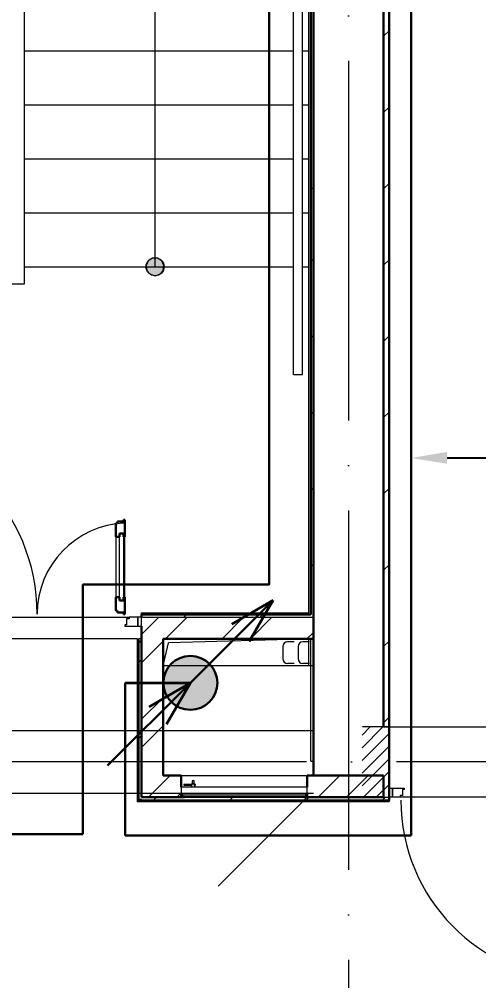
# Model space of a CAD drawing. Header units: millimetres. Extents: x -259793 to 1187961, y -549744 to 43070.
# Drawn here: x -19685 to -17132, y -12761 to -7412 of the extents above; entities that cross this region are included whole.
import ezdxf
from ezdxf import colors
from ezdxf.entities.mleader import LeaderData, LeaderLine
from ezdxf.math import Vec2, Vec3

# ---------------------------------------------------------------- set-up
doc = ezdxf.new("R2010")
doc.units = ezdxf.units.MM
for name, pattern in [('ADSK_Линия сетки', [25, 20, -2.5, 0, -2.5]), ('ADSK_Сверху', [450, 300, -150]), ('ADSK_Штриховая_ш2 п1_5', [4.5, 3, -1.5])]:
    doc.linetypes.add(name, pattern=pattern)
for name, color, linetype, lineweight in [('E-Безопасность-G', 153, 'Continuous', 35), ('Provodka', 151, 'Continuous', 30), ('RC-Выноски', 7, 'Continuous', 0), ('RC-Линии_связи-Адресные', 5, 'Continuous', 30), ('Двери', 252, 'Continuous', 9), ('Лестницы', 252, 'Continuous', 9), ('Линии', 7, 'Continuous', 9), ('лс', 5, 'Continuous', 30), ('Оборудование', 8, 'Continuous', 18), ('Ограждение', 252, 'Continuous', 9), ('Оси', 252, 'Continuous', 9), ('Перекрытие', 252, 'Continuous', 18), ('Стены внутренние', 7, 'Continuous', 18), ('Стены наружные', 7, 'Continuous', 18), ('Стены штриховка', 7, 'Continuous', 9), ('Стрелки вверх', 7, 'Continuous', 18)]:
    doc.layers.add(name, color=color, linetype=linetype, lineweight=lineweight)
doc.layers.add('Двери открывание', color=7, linetype='Continuous', lineweight=9, true_color=0xc0c0c0)
doc.styles.add('RubezhCAD', font='', dxfattribs={"oblique": 10})
doc.styles.get('RubezhCAD').set_extended_font_data('GOST type A')
pattern_1 = [(0, (-32119.8, 96), (0, 600), []), (90, (-32119.8, 96), (-600, 4e-14), [])]

# ---------------------------------------------------------------- blocks, each defined once
blk = doc.blocks.new('*U997')
at = {"layer": 'Provodka'}
h = blk.add_hatch(color=256, dxfattribs=at)
h.paths.add_polyline_path([(150, 0, 0.198912), (106.1, 106.1), (0, 0), (-75, -129.9, 0.57735)])
h.paths.add_polyline_path([(0, 0), (-106.1, -106.1, 0.065543), (-75, -129.9)])
h.paths.add_polyline_path([(0, 0), (-129.9, -75, 0.065543), (-106.1, -106.1)])
h.paths.add_polyline_path([(106.1, 106.1, 0.668179), (-150, 0, 0.131652), (-129.9, -75), (0, 0)])
at = {"layer": 'Provodka', "color": 1}
for p, q in [((0, 0), (459.6, 459.6)), ((459.6, 459.6), (230.4, 327.3)), ((459.6, 459.6), (327.3, 230.4)), ((-459.6, -459.6), (0, 0)), ((0, 0), (-229.3, -132.4)), ((0, 0), (-132.4, -229.3))]:
    blk.add_line(p, q, dxfattribs=at)
at = {"layer": 'Provodka'}
blk.add_circle((0, 0), 150, dxfattribs=at)
blk = doc.blocks.new('1 этаж')
at = {"layer": 'Двери', "lineweight": 18, "true_color": 0x636466}
h = blk.add_hatch(dxfattribs=at)
h.set_pattern_fill('FP_2', color=251, angle=180, style=0, pattern_type=2)
h.set_pattern_definition([(225, (-16940.8, -11543.73), (35.3553, -35.3553), [])])
h.paths.add_polyline_path([(-16350.8, -11738.7), (-16350.8, -11348.7), (-16500.8, -11348.7), (-16500.8, -11738.7)])
h.paths.add_polyline_path([(-17780.8, -11738.7), (-17630.8, -11738.7), (-17630.8, -11348.7), (-17780.8, -11348.7)])
at = {"layer": 'Ограждение', "true_color": 0x636466}
h = blk.add_hatch(dxfattribs=at)
h.set_pattern_fill('FP_25', color=251, style=0, pattern_type=2)
h.set_pattern_definition(pattern_1)
h.paths.add_polyline_path([(-19030.8, -11763.7), (-19025.8, -11758.7), (-19025.8, -10878.7), (-19020.8, -10878.7), (-19020.8, -10858.7), (-19030.8, -10858.7), (-19030.8, -11758.7)])
h = blk.add_hatch(dxfattribs=at)
h.set_pattern_fill('FP_26', color=251, style=0, pattern_type=2)
h.set_pattern_definition(pattern_1)
h.paths.add_polyline_path([(-19005.8, -11763.7), (-17630.8, -11763.7), (-17630.8, -11758.7), (-19025.8, -11758.7), (-19030.8, -11763.7), (-19020.7, -11763.7)])
at = {"layer": 'Стрелки вверх', "true_color": 0x636466}
h = blk.add_hatch(color=251, dxfattribs=at)
edge = h.paths.add_edge_path()
edge.add_arc((-18930.8, -8788.7), 50, 0, 360)
blk.add_hatch(color=251, dxfattribs=at).paths.add_polyline_path([(-18930.8, -8838.7), (-18903.8, -8830.8), (-18885.3, -8809.5), (-18881.3, -8781.6), (-18893, -8756), (-18916.7, -8740.8), (-18944.9, -8740.8), (-18968.6, -8756), (-18980.3, -8781.6), (-18976.3, -8809.5), (-18957.8, -8830.8)])
at = {"color": 251, "lineweight": 18, "true_color": 0x636466}
for p, q in [((-18885.8, -11008.7), (-18856.8, -10881.6)), ((-18050.8, -10858.7), (-18856.8, -10881.6)), ((-18220.9, -10902.1), (-18220.9, -10969.9)), ((-18158.3, -10876), (-18194.8, -10876)), ((-18135.9, -10902.1), (-18135.9, -10969.9)), ((-18073.3, -10876), (-18109.8, -10876)), ((-18050.8, -11008.7), (-18885.8, -11008.7)), ((-18158.3, -10996), (-18194.8, -10996)), ((-18073.3, -10996), (-18109.8, -10996))]:
    blk.add_line(p, q, dxfattribs=at)
for centre, start, end in [((-18194.8, -10902.1), 90, 180), ((-18109.8, -10902.1), 90, 180), ((-18194.8, -10969.9), 180, 270), ((-18109.8, -10969.9), 180, 270)]:
    blk.add_arc(centre, 26.1, start, end, dxfattribs=at)
at = {"layer": 'Двери', "color": 251, "lineweight": 30, "true_color": 0x636466}
for p, q in [((-19139.8, -10214.7), (-19147.8, -10214.7)), ((-19147.8, -10214.7), (-19147.8, -10290.7)), ((-19105.8, -10205.7), (-19139.8, -10205.7)), ((-19139.8, -10205.7), (-19139.8, -10214.7)), ((-19097.8, -10196.7), (-19105.8, -10196.7)), ((-19105.8, -10196.7), (-19105.8, -10205.7)), ((-19097.8, -10290.7), (-19097.8, -10196.7)), ((-19147.8, -10290.7), (-19127.8, -10290.7)), ((-19127.8, -10290.7), (-19127.8, -10272.7)), ((-19127.8, -10272.7), (-19106.8, -10272.7)), ((-19106.8, -10272.7), (-19106.8, -10290.7)), ((-19106.8, -10290.7), (-19097.8, -10290.7)), ((-19147.8, -10626.7), (-19147.8, -10702.7)), ((-19147.8, -10626.7), (-19127.8, -10626.7)), ((-19127.8, -10626.7), (-19127.8, -10644.7)), ((-19106.8, -10626.7), (-19097.8, -10626.7)), ((-19106.8, -10644.7), (-19106.8, -10626.7)), ((-19097.8, -10720.7), (-19097.8, -10626.7)), ((-19127.8, -10644.7), (-19106.8, -10644.7)), ((-19147.8, -10702.7), (-19139.8, -10702.7)), ((-19139.8, -10702.7), (-19139.8, -10711.7)), ((-19139.8, -10711.7), (-19105.8, -10711.7)), ((-19105.8, -10711.7), (-19105.8, -10720.7)), ((-19105.8, -10720.7), (-19097.8, -10720.7))]:
    blk.add_line(p, q, dxfattribs=at)
at = {"layer": 'Двери', "color": 251, "true_color": 0x636466}
for p, q in [((-19147.8, -10290.7), (-19147.8, -10626.7)), ((-19127.8, -10644.7), (-19127.8, -10272.7)), ((-19127.8, -10272.7), (-19106.8, -10272.7)), ((-19106.8, -10272.7), (-19106.8, -10644.7)), ((-19097.8, -10626.7), (-19097.8, -10290.7)), ((-19106.8, -10644.7), (-19127.8, -10644.7)), ((-19074.8, -10746.7), (-19088.8, -10746.7)), ((-19088.8, -10746.7), (-19088.8, -10780.7)), ((-19074.8, -10738.7), (-19074.8, -10746.7)), ((-19025.8, -10738.7), (-19074.8, -10738.7)), ((-19005.8, -10738.7), (-19025.8, -10738.7)), ((-19025.8, -10738.7), (-19025.8, -10788.7)), ((-19025.8, -10788.7), (-19025.8, -10738.7)), ((-19005.8, -10788.7), (-19005.8, -10738.7)), ((-19088.8, -10780.7), (-19097.8, -10780.7)), ((-19097.8, -10780.7), (-19097.8, -10788.7)), ((-19097.8, -10788.7), (-19025.8, -10788.7)), ((-19025.8, -10788.7), (-19005.8, -10788.7)), ((-17630.8, -11688.7), (-17610.8, -11688.7)), ((-17630.8, -11738.7), (-17630.8, -11688.7)), ((-17610.8, -11688.7), (-17610.8, -11738.7)), ((-17610.8, -11688.7), (-17546.8, -11688.7)), ((-17610.8, -11738.7), (-17610.8, -11688.7)), ((-17555.8, -11696.7), (-17555.8, -11730.7)), ((-17546.8, -11696.7), (-17555.8, -11696.7)), ((-17546.8, -11688.7), (-17546.8, -11696.7)), ((-17610.8, -11738.7), (-17630.8, -11738.7)), ((-17569.8, -11738.7), (-17610.8, -11738.7)), ((-17569.8, -11730.7), (-17569.8, -11738.7)), ((-17555.8, -11730.7), (-17569.8, -11730.7))]:
    blk.add_line(p, q, dxfattribs=at)
at = {"layer": 'Двери', "color": 251, "linetype": 'ADSK_Штриховая_ш2 п1_5', "true_color": 0x636466}
for p, q in [((-17630.8, -11348.7), (-17780.8, -11348.7)), ((-17630.8, -11738.7), (-17630.8, -11348.7)), ((-17780.8, -11738.7), (-17630.8, -11738.7))]:
    blk.add_line(p, q, dxfattribs=at)
at = {"layer": 'Двери открывание', "color": 251, "true_color": 0x636466}
for centre, radius, start, end in [((-20631.8, -10720.7), 1046, 0, 89.014), ((-19079.8, -10720.7), 506, 92.0386, 180), ((-16566.8, -11756.7), 998, 180, 268.9666)]:
    blk.add_arc(centre, radius, start, end, dxfattribs=at)
at = {"layer": 'Лестницы', "color": 251, "true_color": 0x636466}
for p, q in [((-19655.8, -7588.7), (-18160.8, -7588.7)), ((-19655.8, -7588.7), (-18160.8, -7588.7)), ((-18110.8, -7588.7), (-18075.8, -7588.7)), ((-18110.8, -7588.7), (-18075.8, -7588.7)), ((-19655.8, -7888.7), (-18160.8, -7888.7)), ((-19655.8, -7888.7), (-18160.8, -7888.7)), ((-18110.8, -7888.7), (-18075.8, -7888.7)), ((-18110.8, -7888.7), (-18075.8, -7888.7)), ((-19655.8, -8188.7), (-18160.8, -8188.7)), ((-19655.8, -8188.7), (-18160.8, -8188.7)), ((-18110.8, -8188.7), (-18075.8, -8188.7)), ((-18110.8, -8188.7), (-18075.8, -8188.7)), ((-19655.8, -8488.7), (-18160.8, -8488.7)), ((-19655.8, -8488.7), (-18160.8, -8488.7)), ((-18110.8, -8488.7), (-18075.8, -8488.7)), ((-18110.8, -8488.7), (-18075.8, -8488.7)), ((-19655.8, -8788.7), (-18160.8, -8788.7)), ((-19655.8, -8788.7), (-18160.8, -8788.7)), ((-18110.8, -8788.7), (-18075.8, -8788.7)), ((-18110.8, -8788.7), (-18075.8, -8788.7)), ((-20636.8, -10738.7), (-19074.8, -10738.7))]:
    blk.add_line(p, q, dxfattribs=at)
at = {"layer": 'Линии', "color": 251, "linetype": 'ADSK_Сверху', "ltscale": 100, "true_color": 0x636466}
for p, q in [((-21660.8, -11368.7), (-18050.8, -11368.7)), ((-18050.8, -11718.7), (-21660.8, -11718.7))]:
    blk.add_line(p, q, dxfattribs=at)
at = {"layer": 'Оборудование', "color": 251, "true_color": 0x636466}
for p, q in [((-18725.4, -11648.4), (-18725.4, -11665.9)), ((-18713.2, -11648.4), (-18725.4, -11648.4)), ((-18713.2, -11665.9), (-18713.2, -11648.4)), ((-18785.8, -11683.7), (-18785.8, -11720.1)), ((-18085.8, -11683.7), (-18785.8, -11683.7)), ((-18770, -11668.4), (-18770, -11673.4)), ((-18724.1, -11668.4), (-18770, -11668.4)), ((-18770, -11673.4), (-18724.1, -11673.4)), ((-18729, -11667.8), (-18729, -11683.7)), ((-18709.7, -11667.8), (-18729, -11667.8)), ((-18725.4, -11665.9), (-18727.4, -11667.8)), ((-18713.2, -11665.9), (-18725.4, -11665.9)), ((-18706.2, -11668.4), (-18714.5, -11668.4)), ((-18714.5, -11673.4), (-18706.2, -11673.4)), ((-18711.2, -11667.8), (-18713.2, -11665.9)), ((-18709.7, -11683.7), (-18709.7, -11667.8)), ((-18706.2, -11673.4), (-18706.2, -11668.4)), ((-18085.8, -11720.1), (-18085.8, -11683.7)), ((-18784.9, -11721), (-18086.7, -11721)), ((-18778.8, -11721), (-18778.8, -11730.8)), ((-18777.8, -11731.7), (-18093.8, -11731.7)), ((-18766.8, -11733.3), (-18766.8, -11738.7)), ((-18766.8, -11738.7), (-18104.8, -11738.7)), ((-18085.8, -11738.7), (-18580.8, -12233.7)), ((-18104.8, -11738.7), (-18104.8, -11733.3)), ((-18092.8, -11730.8), (-18092.8, -11721))]:
    blk.add_line(p, q, dxfattribs=at)
for points, knots in [([(-18785.8, -11720.1), (-18785.8, -11720.2), (-18785.8, -11720.4), (-18785.7, -11720.6), (-18785.6, -11720.7), (-18785.4, -11720.8), (-18785.3, -11720.9), (-18785.1, -11721), (-18785, -11721), (-18784.9, -11721)], [0, 0, 0, 0, 0.166667, 0.333333, 0.458333, 0.583333, 0.708333, 0.833333, 1, 1, 1, 1]), ([(-18778.8, -11730.8), (-18778.8, -11730.9), (-18778.8, -11731), (-18778.7, -11731.2), (-18778.6, -11731.4), (-18778.4, -11731.5), (-18778.3, -11731.6), (-18778.2, -11731.7), (-18778.1, -11731.7), (-18777.9, -11731.7), (-18777.8, -11731.7)], [0, 0, 0, 0, 0.166667, 0.333333, 0.458333, 0.583333, 0.666667, 0.75, 0.833333, 1, 1, 1, 1]), ([(-18768.3, -11731.7), (-18768.2, -11731.7), (-18768, -11731.8), (-18767.7, -11731.8), (-18767.6, -11731.9), (-18767.4, -11732), (-18767.2, -11732.2), (-18767.1, -11732.3), (-18767, -11732.5), (-18766.9, -11732.7), (-18766.8, -11732.9), (-18766.8, -11733.1), (-18766.8, -11733.3)], [0, 0, 0, 0, 0.166667, 0.25, 0.333333, 0.416667, 0.5, 0.583333, 0.666667, 0.75, 0.833333, 1, 1, 1, 1]), ([(-18104.8, -11733.3), (-18104.8, -11733.1), (-18104.8, -11732.9), (-18104.7, -11732.7), (-18104.6, -11732.5), (-18104.5, -11732.3), (-18104.4, -11732.2), (-18104.2, -11732), (-18104, -11731.9), (-18103.9, -11731.8), (-18103.6, -11731.8), (-18103.4, -11731.7), (-18103.3, -11731.7)], [-1, -1, -1, -1, -0.833333, -0.75, -0.666667, -0.583333, -0.5, -0.416667, -0.333333, -0.25, -0.166667, 0, 0, 0, 0]), ([(-18093.8, -11731.7), (-18093.7, -11731.7), (-18093.5, -11731.7), (-18093.4, -11731.7), (-18093.3, -11731.6), (-18093.2, -11731.5), (-18093, -11731.4), (-18092.9, -11731.2), (-18092.8, -11731), (-18092.8, -11730.9), (-18092.8, -11730.8)], [-1, -1, -1, -1, -0.833333, -0.75, -0.666667, -0.583333, -0.458333, -0.333333, -0.166667, 0, 0, 0, 0]), ([(-18086.7, -11721), (-18086.6, -11721), (-18086.5, -11721), (-18086.3, -11721), (-18086.2, -11720.9), (-18086, -11720.7), (-18085.9, -11720.6), (-18085.8, -11720.4), (-18085.8, -11720.2), (-18085.8, -11720.1)], [-1, -1, -1, -1, -0.833333, -0.75, -0.583333, -0.458333, -0.333333, -0.166667, 0, 0, 0, 0])]:
    blk.add_open_spline(points, degree=3, knots=knots, dxfattribs=at)
at = {"layer": 'Ограждение', "color": 251, "true_color": 0x636466}
for p, q in [((-18075.8, -9088.7), (-18075.8, -5990)), ((-18160.8, -9088.7), (-18160.8, -6029.7)), ((-18110.8, -9088.7), (-18110.8, -6006.4)), ((-19655.8, -8788.7), (-19655.8, -6726.8)), ((-19655.8, -8883.7), (-19655.8, -8788.7)), ((-20060.8, -8883.7), (-19655.8, -8883.7)), ((-18160.8, -9388.7), (-18160.8, -9088.7)), ((-18110.8, -9388.7), (-18110.8, -9088.7)), ((-18075.8, -10713.7), (-18075.8, -9088.7)), ((-18160.8, -9388.7), (-18110.8, -9388.7)), ((-19005.8, -10713.7), (-18075.8, -10713.7)), ((-19005.8, -10723.7), (-19005.8, -10713.7)), ((-19030.8, -10858.7), (-19020.8, -10858.7)), ((-19030.8, -10858.7), (-19030.8, -11763.7)), ((-19020.8, -10873.7), (-19020.8, -10858.7)), ((-18075.8, -11008.7), (-18075.8, -10858.7)), ((-19030.8, -11763.7), (-19025.8, -11758.7)), ((-19030.8, -11763.7), (-17630.8, -11763.7)), ((-17630.8, -11758.7), (-17630.8, -11763.7))]:
    blk.add_line(p, q, dxfattribs=at)
at = {"layer": 'Оси', "color": 251, "linetype": 'ADSK_Линия сетки', "ltscale": 100, "true_color": 0x636466}
for p, q in [((-17855.8, -2643.7), (-17855.8, -33769.9)), ((4411.5, -11543.7), (-72528.1, -11543.7))]:
    blk.add_line(p, q, dxfattribs=at)
at = {"layer": 'Перекрытие', "color": 251, "ltscale": 100, "true_color": 0x636466}
blk.add_line((-18065.8, -11008.7), (-18885.8, -11008.7), dxfattribs=at)
at = {"layer": 'Стены внутренние', "color": 251, "lineweight": 30, "true_color": 0x636466}
for p, q in [((-17660.8, -11348.7), (-17660.8, -5343.7)), ((-18050.8, -6088.7), (-18050.8, -10738.7)), ((-18050.8, -10858.7), (-18050.8, -11618.7)), ((-17630.8, -11738.7), (-17630.8, -11348.7)), ((-18050.8, -11618.7), (-17660.8, -11618.7)), ((-17660.8, -11618.7), (-17660.8, -11738.7))]:
    blk.add_line(p, q, dxfattribs=at)
at = {"layer": 'Стены внутренние', "color": 251, "true_color": 0x636466}
for p, q in [((-17630.8, -11348.7), (-16500.8, -11348.7)), ((-17660.8, -11738.7), (-17630.8, -11738.7)), ((-16561.8, -11738.7), (-17569.8, -11738.7))]:
    blk.add_line(p, q, dxfattribs=at)
at = {"layer": 'Стены наружные', "color": 251, "lineweight": 30, "true_color": 0x636466}
for p, q in [((-17630.8, -11348.7), (-17630.8, -5373.7)), ((-18050.8, -10738.7), (-18050.8, -6088.7)), ((-18065.8, -6488.1), (-18065.8, -10723.7)), ((-18065.8, -10723.7), (-19005.8, -10723.7)), ((-19005.8, -10723.7), (-19005.8, -10738.7)), ((-18050.8, -10858.7), (-18050.8, -10738.7)), ((-19005.8, -11738.7), (-19005.8, -10788.7)), ((-19020.8, -10878.7), (-19025.8, -10878.7)), ((-19025.8, -10878.7), (-19025.8, -11758.7)), ((-19020.8, -10873.7), (-19020.8, -10878.7)), ((-19005.8, -10873.7), (-19020.8, -10873.7)), ((-18885.8, -10858.7), (-18050.8, -10858.7)), ((-18885.8, -11618.7), (-18885.8, -10858.7)), ((-18785.8, -11618.7), (-18885.8, -11618.7)), ((-18785.8, -11683.7), (-18785.8, -11618.7)), ((-18050.8, -11618.7), (-18085.8, -11618.7)), ((-18085.8, -11618.7), (-18085.8, -11683.7)), ((-19025.8, -11758.7), (-17630.8, -11758.7)), ((-19020.8, -11753.7), (-19005.8, -11753.7)), ((-18766.8, -11738.7), (-19005.8, -11738.7)), ((-18785.8, -11738.7), (-18785.8, -11720.4)), ((-17660.8, -11738.7), (-18104.8, -11738.7)), ((-18085.8, -11720.4), (-18085.8, -11738.7)), ((-17630.8, -11758.7), (-17630.8, -11738.7))]:
    blk.add_line(p, q, dxfattribs=at)
at = {"layer": 'Стены наружные', "color": 251, "linetype": 'Continuous', "lineweight": 9, "true_color": 0x636466}
for p, q in [((-17660.8, -7506.7), (-17630.8, -7476.7)), ((-17660.8, -7931), (-17630.8, -7901)), ((-17660.8, -8355.2), (-17630.8, -8325.2)), ((-18065.8, -8760.2), (-18050.8, -8745.2)), ((-17660.8, -8779.5), (-17630.8, -8749.5)), ((-18065.8, -9184.5), (-18050.8, -9169.5)), ((-17660.8, -9203.8), (-17630.8, -9173.8)), ((-18065.8, -9608.8), (-18050.8, -9593.8)), ((-17660.8, -9628), (-17630.8, -9598)), ((-18065.8, -10033), (-18050.8, -10018)), ((-17660.8, -10052.3), (-17630.8, -10022.3)), ((-18065.8, -10457.3), (-18050.8, -10442.3)), ((-17660.8, -10476.6), (-17630.8, -10446.6)), ((-19005.8, -10834.6), (-18909.9, -10738.7)), ((-18872.8, -10858.7), (-18752.8, -10738.7)), ((-18771.5, -10738.7), (-18756.5, -10723.7)), ((-18558.5, -10858.7), (-18438.5, -10738.7)), ((-18401.3, -10858.7), (-18281.3, -10738.7)), ((-18347.2, -10738.7), (-18332.2, -10723.7)), ((-18087, -10858.7), (-18050.8, -10822.5)), ((-19005.8, -10991.8), (-18885.8, -10871.8)), ((-17660.8, -10900.8), (-17630.8, -10870.8)), ((-19025.8, -10922.3), (-19020.8, -10917.3)), ((-19025.8, -10993), (-19020.8, -10988)), ((-19020.8, -10988), (-19005.8, -10973)), ((-19025.8, -11063.7), (-19020.8, -11058.7)), ((-19025.8, -11134.5), (-19020.8, -11129.5)), ((-19025.8, -11205.2), (-19020.8, -11200.2)), ((-19005.8, -11306.1), (-18885.8, -11186.1)), ((-19025.8, -11275.9), (-19020.8, -11270.9)), ((-17660.8, -11325.1), (-17654.4, -11318.7)), ((-17654.4, -11318.7), (-17630.8, -11295.1)), ((-19025.8, -11346.6), (-19020.8, -11341.6)), ((-19005.8, -11463.2), (-18885.8, -11343.2)), ((-19025.8, -11417.3), (-19020.8, -11412.3)), ((-19020.8, -11412.3), (-19005.8, -11397.3)), ((-19025.8, -11488), (-19020.8, -11483)), ((-19025.8, -11558.7), (-19020.8, -11553.7)), ((-19025.8, -11629.4), (-19020.8, -11624.4)), ((-18967, -11738.7), (-18885.8, -11657.5)), ((-18885.8, -11657.5), (-18847, -11618.7)), ((-18024.1, -11738.7), (-17904.1, -11618.7)), ((-17866.9, -11738.7), (-17746.9, -11618.7)), ((-19025.8, -11700.1), (-19020.8, -11695.1)), ((-19013.7, -11758.7), (-19008.7, -11753.7)), ((-18943, -11758.7), (-18938, -11753.7)), ((-18938, -11753.7), (-18923, -11738.7)), ((-18872.3, -11758.7), (-18867.3, -11753.7)), ((-18809.8, -11738.7), (-18785.8, -11714.7)), ((-18801.6, -11758.7), (-18796.6, -11753.7)), ((-18730.8, -11758.7), (-18725.8, -11753.7)), ((-18660.1, -11758.7), (-18655.1, -11753.7)), ((-18589.4, -11758.7), (-18584.4, -11753.7)), ((-18518.7, -11758.7), (-18513.7, -11753.7)), ((-18513.7, -11753.7), (-18498.7, -11738.7)), ((-18448, -11758.7), (-18443, -11753.7)), ((-18377.3, -11758.7), (-18372.3, -11753.7)), ((-18306.6, -11758.7), (-18301.6, -11753.7)), ((-18235.9, -11758.7), (-18230.9, -11753.7)), ((-18165.2, -11758.7), (-18160.2, -11753.7)), ((-18094.4, -11758.7), (-18089.4, -11753.7)), ((-18089.4, -11753.7), (-18074.4, -11738.7)), ((-18023.7, -11758.7), (-18018.7, -11753.7)), ((-17953, -11758.7), (-17948, -11753.7)), ((-17882.3, -11758.7), (-17877.3, -11753.7)), ((-17811.6, -11758.7), (-17806.6, -11753.7)), ((-17740.9, -11758.7), (-17735.9, -11753.7)), ((-17670.2, -11758.7), (-17665.2, -11753.7)), ((-17665.2, -11753.7), (-17650.2, -11738.7))]:
    blk.add_line(p, q, dxfattribs=at)
at = {"layer": 'Стены наружные', "color": 251, "true_color": 0x636466}
for p, q in [((-20636.8, -10738.7), (-19074.8, -10738.7)), ((-19030.8, -10858.7), (-20680.8, -10858.7)), ((-19005.8, -10858.7), (-19020.8, -10858.7)), ((-18065.8, -11538.7), (-18065.8, -10858.7)), ((-17660.8, -11348.7), (-17630.8, -11348.7)), ((-18065.8, -11538.7), (-18050.8, -11538.7)), ((-18785.8, -11618.7), (-18085.8, -11618.7))]:
    blk.add_line(p, q, dxfattribs=at)
at = {"layer": 'Стены штриховка', "color": 251, "true_color": 0x636466}
for p, q in [((-18050.8, -8354), (-18065.8, -8354)), ((-19005.8, -10738.7), (-18050.8, -10738.7)), ((-19020.8, -10878.7), (-19020.8, -11753.7)), ((-19005.8, -11753.7), (-17630.8, -11753.7))]:
    blk.add_line(p, q, dxfattribs=at)
at = {"layer": 'Стрелки вверх', "color": 251, "true_color": 0x636466}
for p, q in [((-18930.8, -7588.7), (-18930.8, -7288.7)), ((-18930.8, -7888.7), (-18930.8, -7588.7)), ((-18930.8, -8188.7), (-18930.8, -7888.7)), ((-18930.8, -8488.7), (-18930.8, -8188.7)), ((-18930.8, -8788.7), (-18930.8, -8488.7)), ((-18968.6, -8756), (-18980.3, -8781.6)), ((-18944.9, -8740.8), (-18968.6, -8756)), ((-18916.7, -8740.8), (-18944.9, -8740.8)), ((-18893, -8756), (-18916.7, -8740.8)), ((-18881.3, -8781.6), (-18893, -8756)), ((-18980.3, -8781.6), (-18976.3, -8809.5)), ((-18976.3, -8809.5), (-18957.8, -8830.8)), ((-18903.8, -8830.8), (-18885.3, -8809.5)), ((-18885.3, -8809.5), (-18881.3, -8781.6)), ((-18957.8, -8830.8), (-18930.8, -8838.7)), ((-18930.8, -8838.7), (-18903.8, -8830.8))]:
    blk.add_line(p, q, dxfattribs=at)
blk.add_circle((-18930.8, -8788.7), 50, dxfattribs=at)

msp = doc.modelspace()

# ---------------------------------------------------------------- linework, layer by layer
at = {"layer": 'E-Безопасность-G', "color": 5}
msp.add_lwpolyline([(-19097.03456, -11103.65471), (-18734.49706, -11103.65471)], dxfattribs=at)
at = {"layer": 'RC-Линии_связи-Адресные'}
for p, q in [((-19331.85173, -11945.41368), (-19331.85173, -10556.33836)), ((-22790.88148, -11945.41368), (-19331.85173, -11945.41368))]:
    msp.add_line(p, q, dxfattribs=at)
at = {"layer": 'лс'}
msp.add_line((-17508.5784, -11953.2253), (-19097.03456, -11953.2253), dxfattribs=at)
for points in [[(-18296.25272, -4140.17366), (-18296.25272, -10556.33836), (-19331.85173, -10556.33836)], [(-19097.03456, -11103.65471), (-19097.03456, -11953.2253)]]:
    msp.add_lwpolyline(points, dxfattribs=at)

# ---------------------------------------------------------------- block references
for name, p in [('1 этаж', (0, 0)), ('*U997', (-18734.49706, -11103.65471))]:
    msp.add_blockref(name, p)

# ---------------------------------------------------------------- next in the draw order: leaders
at = {"layer": 'RC-Выноски', "ltscale": 0.01}
ml = msp.add_multileader_mtext('Standard', dxfattribs=at)
ml.set_content('АЛС1.2', color=256, style='RubezhCAD')
ml.set_leader_properties()
ml.build(insert=Vec2(0, 0))
ml.multileader.update_dxf_attribs({"has_text_frame": 1, "text_right_attachment_type": 2, "dogleg_length": 2, "arrow_head_size": 200, "scale": 100})
ctx = ml.context
ctx.base_point, ctx.scale, ctx.char_height, ctx.arrow_head_size, ctx.landing_gap_size, ctx.plane_origin = Vec3(-17010.0169, -9851.49198), 100, 250, 200, 100, Vec3(-60545.42025, -195824.78163)
ctx.right_attachment, ctx.text_align_type = 2, 1
notes = []
notes.append((ctx, [(0, (1, 1, 0), (-17210.0169, -9851.49198), (1, 0), 200, [(0, [(-17508.5784, -9852.66988)], 0, [])])]))
ctx.mtext.insert, ctx.mtext.alignment, ctx.mtext.flow_direction = Vec3(-16472.18515, -9726.49198), 2, 5
ctx.mtext.has_bg_fill, ctx.mtext.bg_color, ctx.mtext.bg_scale_factor, ctx.mtext.bg_transparency, ctx.mtext.use_window_bg_color = 1, -1027028792, 1.5, 0, 1
for ctx, leaders in notes:
    for number, flags, end, landing, length, lines in leaders:
        leader = LeaderData()
        leader.index, (leader.has_last_leader_line, leader.has_dogleg_vector, leader.attachment_direction) = number, flags
        leader.last_leader_point, leader.dogleg_vector, leader.dogleg_length = Vec3(end), Vec3(landing), length
        for number, points, colour, breaks in lines:
            line = LeaderLine()
            line.index, line.vertices, line.color, line.breaks = number, Vec3.list(points), colors.encode_raw_color(colour), breaks
            leader.lines.append(line)
        ctx.leaders.append(leader)

# ---------------------------------------------------------------- next in the draw order: linework, layer by layer
at = {"layer": 'RC-Линии_связи-Адресные'}
msp.add_line((-17508.5784, -5530.31022), (-17508.5784, -11953.2253), dxfattribs=at)

doc.saveas('drawing.dxf')
